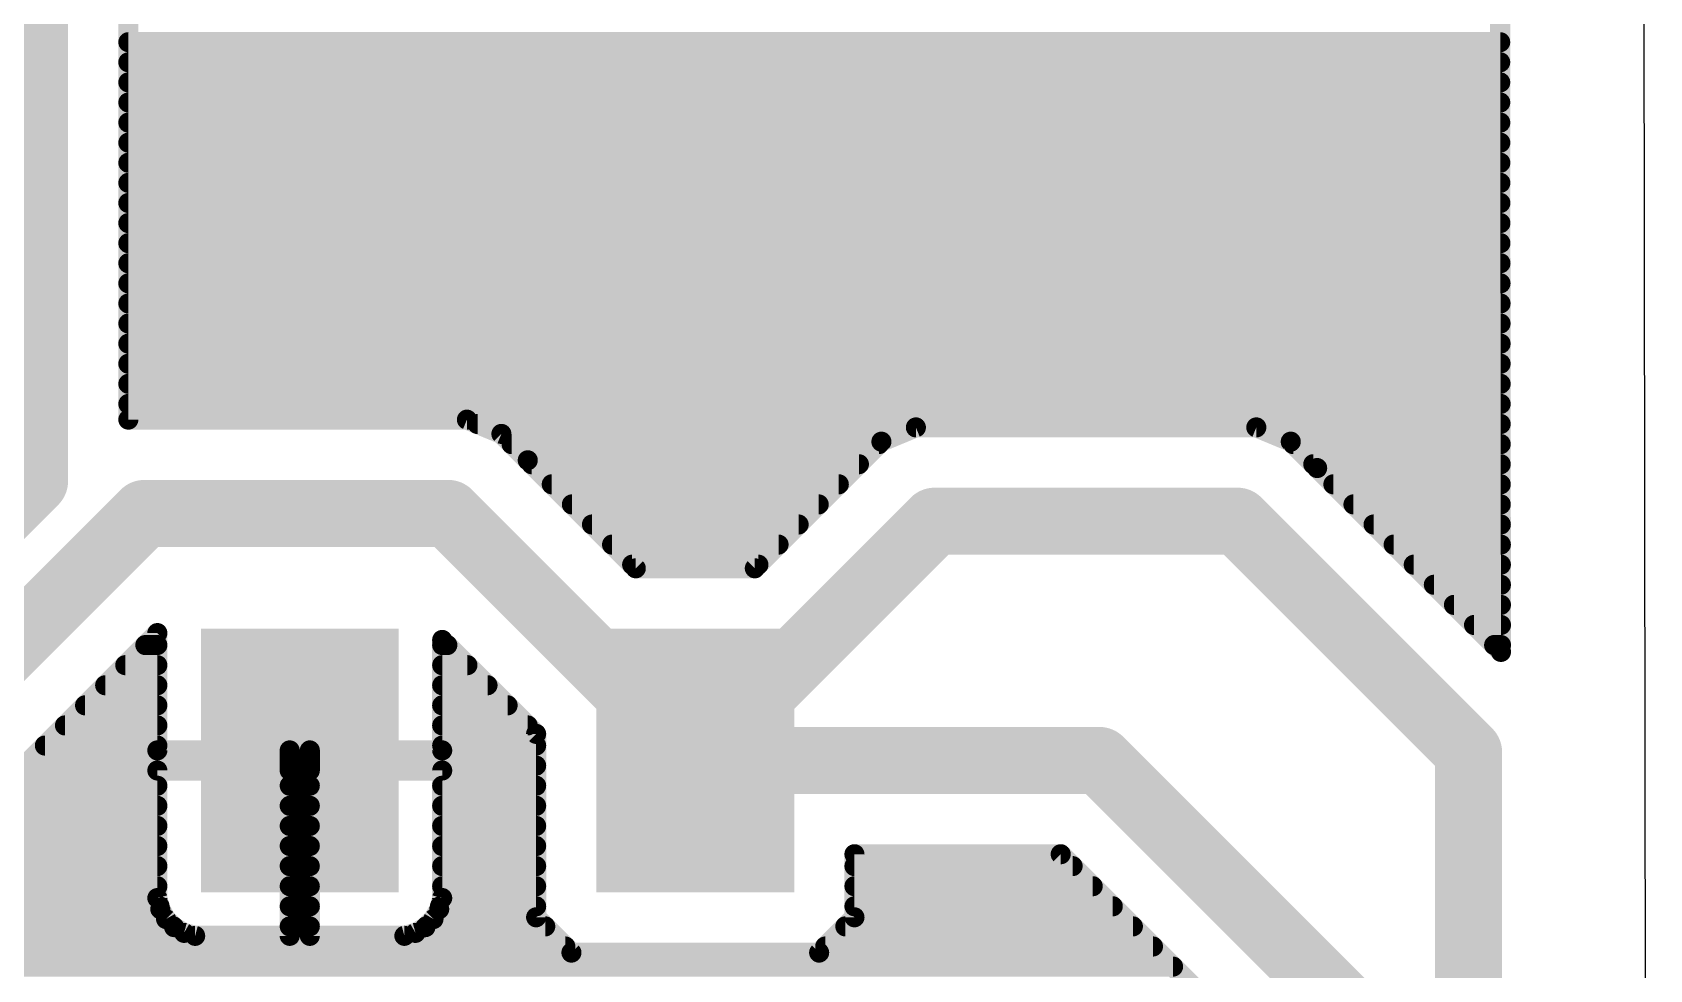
# Model space of a CAD drawing. Extents: x 1.5 to 61.1, y 27.7 to 80.1.
# Drawn here: x 48.85 to 61.11, y 53.16 to 60.27 of the extents above; entities that cross this region are included whole.
import ezdxf

# ---------------------------------------------------------------- set-up
doc = ezdxf.new("R2010")
doc.units = 0
doc.layers.add('1', color=12, linetype='CONTINUOUS')
doc.layers.add('20', color=31, linetype='CONTINUOUS')

# ---------------------------------------------------------------- blocks, each defined once
blk = doc.blocks.new('RECT')
blk.add_solid([(-0.5, -0.5), (0.5, -0.5), (-0.5, 0.5), (0.5, 0.5)])

msp = doc.modelspace()

# ---------------------------------------------------------------- linework, layer by layer
at = {"layer": '1'}
for points, const_width in [([(59.9602, 75.4665), (59.9858, 55.5743)], 0.1524), ([(48.8638, 74.3107), (48.8638, 56.8692)], 0.508), ([(49.575, 57.3357), (49.575, 74.4521)], 0.1524), ([(49.575, 60.198), (59.9798, 60.198)], 0.1524), ([(49.575, 60.0456), (59.98, 60.0456)], 0.1524), ([(49.575, 59.8932), (59.9802, 59.8932)], 0.1524), ([(49.575, 59.7408), (59.9804, 59.7408)], 0.1524), ([(49.575, 59.5884), (59.9806, 59.5884)], 0.1524), ([(49.575, 59.436), (59.9808, 59.436)], 0.1524), ([(49.575, 59.2836), (59.981, 59.2836)], 0.1524), ([(49.575, 59.1312), (59.9812, 59.1312)], 0.1524), ([(49.575, 58.9788), (59.9814, 58.9788)], 0.1524), ([(49.575, 58.8264), (59.9816, 58.8264)], 0.1524), ([(49.575, 58.674), (59.9818, 58.674)], 0.1524), ([(49.575, 58.5216), (59.982, 58.5216)], 0.1524), ([(49.575, 58.3692), (59.9822, 58.3692)], 0.1524), ([(49.575, 58.2168), (59.9824, 58.2168)], 0.1524), ([(49.575, 58.0644), (59.9826, 58.0644)], 0.1524), ([(49.575, 57.912), (59.9828, 57.912)], 0.1524), ([(49.575, 57.7596), (59.983, 57.7596)], 0.1524), ([(49.575, 57.6072), (59.9832, 57.6072)], 0.1524), ([(49.575, 57.4548), (59.9834, 57.4548)], 0.1524), ([(52.143, 57.3357), (49.575, 57.3357)], 0.1524), ([(52.4044, 57.2274), (52.143, 57.3357)], 0.1524), ([(52.2233, 57.3024), (59.9836, 57.3024)], 0.1524), ([(52.6045, 57.0273), (52.4044, 57.2274)], 0.1524), ([(55.5482, 57.2767), (55.2868, 57.1685)], 0.1524), ([(58.1302, 57.2767), (55.5482, 57.2767)], 0.1524), ([(58.3916, 57.1685), (58.1302, 57.2767)], 0.1524), ([(52.4818, 57.15), (55.2683, 57.15)], 0.1524), ([(55.2868, 57.1685), (54.3265, 56.2082)], 0.1524), ([(58.5916, 56.9684), (58.3916, 57.1685)], 0.1524), ([(58.41, 57.15), (59.9837, 57.15)], 0.1524), ([(48.8638, 56.8692), (47.4469, 55.4523)], 0.508), ([(53.4236, 56.2082), (52.6045, 57.0273)], 0.1524), ([(52.6342, 56.9976), (55.1159, 56.9976)], 0.1524), ([(58.5624, 56.9976), (59.9839, 56.9976)], 0.1524), ([(59.9858, 55.5743), (58.5916, 56.9684)], 0.1524), ([(52.7866, 56.8452), (54.9635, 56.8452)], 0.1524), ([(58.7148, 56.8452), (59.9841, 56.8452)], 0.1524), ([(47.7625, 54.6903), (49.6967, 56.6245)], 0.508), ([(49.6967, 56.6245), (52.0016, 56.6245)], 0.508), ([(52.0016, 56.6245), (53.8751, 54.751)], 0.508), ([(55.6896, 56.5655), (53.8751, 54.751)], 0.508), ([(57.9887, 56.5655), (55.6896, 56.5655)], 0.508), ([(59.7403, 54.814), (57.9887, 56.5655)], 0.508), ([(52.939, 56.6928), (54.8111, 56.6928)], 0.1524), ([(58.8672, 56.6928), (59.9843, 56.6928)], 0.1524), ([(53.0914, 56.5404), (54.6587, 56.5404)], 0.1524), ([(59.0196, 56.5404), (59.9845, 56.5404)], 0.1524), ([(53.2438, 56.388), (54.5063, 56.388)], 0.1524), ([(59.172, 56.388), (59.9847, 56.388)], 0.1524), ([(53.3962, 56.2356), (54.3539, 56.2356)], 0.1524), ([(59.3244, 56.2356), (59.9849, 56.2356)], 0.1524), ([(54.3265, 56.2082), (53.4236, 56.2082)], 0.1524), ([(59.4768, 56.0832), (59.9851, 56.0832)], 0.1524), ([(59.6292, 55.9308), (59.9853, 55.9308)], 0.1524), ([(59.7816, 55.7784), (59.9855, 55.7784)], 0.1524), ([(48.1653, 54.0873), (49.7949, 55.7168)], 0.1524), ([(49.704, 55.626), (49.7949, 55.626)], 0.1524), ([(49.7949, 55.7168), (49.7949, 54.8272)], 0.1524), ([(51.9553, 54.8272), (51.9553, 55.665)], 0.1524), ([(51.9553, 55.665), (52.6679, 54.9524)], 0.1524), ([(51.9553, 55.626), (51.9942, 55.626)], 0.1524), ([(59.934, 55.626), (59.9857, 55.626)], 0.1524), ([(49.5516, 55.4736), (49.7949, 55.4736)], 0.1524), ([(51.9553, 55.4736), (52.1466, 55.4736)], 0.1524), ([(49.3992, 55.3212), (49.7949, 55.3212)], 0.1524), ([(51.9553, 55.3212), (52.299, 55.3212)], 0.1524), ([(49.2468, 55.1688), (49.7949, 55.1688)], 0.1524), ([(51.9553, 55.1688), (52.4514, 55.1688)], 0.1524), ([(49.0944, 55.0164), (49.7949, 55.0164)], 0.1524), ([(51.9553, 55.0164), (52.6038, 55.0164)], 0.1524), ([(52.6679, 54.9524), (52.6679, 53.5616)], 0.1524), ([(56.9412, 54.751), (53.8751, 54.751)], 0.508), ([(56.9412, 54.751), (58.9057, 52.7865)], 0.508), ([(59.7403, 38.9016), (59.7403, 54.814)], 0.508), ([(48.942, 54.864), (49.7949, 54.864)], 0.1524), ([(49.7949, 54.8272), (50.7988, 54.8272)], 0.1524), ([(50.7988, 54.8272), (50.7988, 54.6748)], 0.1524), ([(50.9513, 54.6748), (50.9513, 54.8272)], 0.1524), ([(50.9513, 54.8272), (51.9553, 54.8272)], 0.1524), ([(51.9553, 54.864), (52.6679, 54.864)], 0.1524), ([(48.7896, 54.7116), (50.7988, 54.7116)], 0.1524), ([(50.7988, 54.6748), (49.7949, 54.6748)], 0.1524), ([(49.7949, 54.6748), (49.7949, 53.7075)], 0.1524), ([(50.7989, 53.4208), (50.7989, 54.6748)], 0.1524), ([(50.7989, 54.6748), (50.9512, 54.6748)], 0.1524), ([(50.9512, 54.6748), (50.9512, 53.4208)], 0.1524), ([(50.9513, 54.7116), (52.6679, 54.7116)], 0.1524), ([(51.9553, 54.6748), (50.9513, 54.6748)], 0.1524), ([(51.9553, 53.7075), (51.9553, 54.6748)], 0.1524), ([(48.6372, 54.5592), (49.7949, 54.5592)], 0.1524), ([(50.7989, 54.5592), (50.9512, 54.5592)], 0.1524), ([(51.9553, 54.5592), (52.6679, 54.5592)], 0.1524), ([(48.4848, 54.4068), (49.7949, 54.4068)], 0.1524), ([(50.7989, 54.4068), (50.9512, 54.4068)], 0.1524), ([(51.9553, 54.4068), (52.6679, 54.4068)], 0.1524), ([(48.3324, 54.2544), (49.7949, 54.2544)], 0.1524), ([(50.7989, 54.2544), (50.9512, 54.2544)], 0.1524), ([(51.9553, 54.2544), (52.6679, 54.2544)], 0.1524), ([(48.18, 54.102), (49.7949, 54.102)], 0.1524), ([(50.7989, 54.102), (50.9512, 54.102)], 0.1524), ([(51.9553, 54.102), (52.6679, 54.102)], 0.1524), ([(55.0823, 53.5616), (55.0823, 54.0398)], 0.1524), ([(55.0823, 54.0398), (56.6466, 54.0398)], 0.1524), ([(56.6466, 54.0398), (58.1945, 52.4919)], 0.1524), ([(47.7748, 53.9496), (49.7949, 53.9496)], 0.1524), ([(50.7989, 53.9496), (50.9512, 53.9496)], 0.1524), ([(51.9553, 53.9496), (52.6679, 53.9496)], 0.1524), ([(55.0823, 53.9496), (56.7368, 53.9496)], 0.1524), ([(47.6224, 53.7972), (49.7949, 53.7972)], 0.1524), ([(50.7989, 53.7972), (50.9512, 53.7972)], 0.1524), ([(51.9553, 53.7972), (52.6679, 53.7972)], 0.1524), ([(55.0823, 53.7972), (56.8892, 53.7972)], 0.1524), ([(49.7949, 53.7075), (49.8174, 53.6235)], 0.1524), ([(51.9328, 53.6235), (51.9553, 53.7075)], 0.1524), ([(47.47, 53.6448), (49.8117, 53.6448)], 0.1524), ([(49.8174, 53.6235), (49.8608, 53.5482)], 0.1524), ([(49.8608, 53.5482), (49.9223, 53.4867)], 0.1524), ([(50.7989, 53.6448), (50.9512, 53.6448)], 0.1524), ([(51.8278, 53.4867), (51.8893, 53.5482)], 0.1524), ([(51.8893, 53.5482), (51.9328, 53.6235)], 0.1524), ([(51.9385, 53.6448), (52.6679, 53.6448)], 0.1524), ([(52.6679, 53.5616), (52.9357, 53.2938)], 0.1524), ([(54.8144, 53.2938), (55.0823, 53.5616)], 0.1524), ([(55.0823, 53.6448), (57.0416, 53.6448)], 0.1524), ([(47.3176, 53.4924), (49.9167, 53.4924)], 0.1524), ([(49.9223, 53.4867), (49.9976, 53.4433)], 0.1524), ([(49.9976, 53.4433), (50.0816, 53.4208)], 0.1524), ([(50.0816, 53.4208), (50.7989, 53.4208)], 0.1524), ([(50.7989, 53.4924), (50.9512, 53.4924)], 0.1524), ([(50.9512, 53.4208), (51.6685, 53.4208)], 0.1524), ([(51.6685, 53.4208), (51.7525, 53.4433)], 0.1524), ([(51.7525, 53.4433), (51.8278, 53.4867)], 0.1524), ([(51.8335, 53.4924), (52.737, 53.4924)], 0.1524), ([(55.0131, 53.4924), (57.194, 53.4924)], 0.1524), ([(47.1652, 53.34), (52.8894, 53.34)], 0.1524), ([(52.9357, 53.2938), (54.8144, 53.2938)], 0.1524), ([(54.8607, 53.34), (57.3464, 53.34)], 0.1524), ([(47.0128, 53.1876), (57.4988, 53.1876)], 0.1524)]:
    msp.add_lwpolyline(points, dxfattribs=dict(at, const_width=const_width))
for points, const_width in [([(49.575, 60.2361, 1), (49.575, 60.1599)], 0.0762), ([(59.9798, 60.1599, 1), (59.9798, 60.2361)], 0.0762), ([(49.575, 60.0837, 1), (49.575, 60.0075)], 0.0762), ([(59.98, 60.0075, 1), (59.98, 60.0837)], 0.0762), ([(49.575, 59.9313, 1), (49.575, 59.8551)], 0.0762), ([(59.9802, 59.8551, 1), (59.9802, 59.9313)], 0.0762), ([(49.575, 59.7789, 1), (49.575, 59.7027)], 0.0762), ([(59.9804, 59.7027, 1), (59.9804, 59.7789)], 0.0762), ([(49.575, 59.6265, 1), (49.575, 59.5503)], 0.0762), ([(59.9806, 59.5503, 1), (59.9806, 59.6265)], 0.0762), ([(49.575, 59.4741, 1), (49.575, 59.3979)], 0.0762), ([(59.9808, 59.3979, 1), (59.9808, 59.4741)], 0.0762), ([(49.575, 59.3217, 1), (49.575, 59.2455)], 0.0762), ([(59.981, 59.2455, 1), (59.981, 59.3217)], 0.0762), ([(49.575, 59.1693, 1), (49.575, 59.0931)], 0.0762), ([(59.9812, 59.0931, 1), (59.9812, 59.1693)], 0.0762), ([(49.575, 59.0169, 1), (49.575, 58.9407)], 0.0762), ([(59.9814, 58.9407, 1), (59.9814, 59.0169)], 0.0762), ([(49.575, 58.8645, 1), (49.575, 58.7883)], 0.0762), ([(59.9816, 58.7883, 1), (59.9816, 58.8645)], 0.0762), ([(49.575, 58.7121, 1), (49.575, 58.6359)], 0.0762), ([(59.9818, 58.6359, 1), (59.9818, 58.7121)], 0.0762), ([(49.575, 58.5597, 1), (49.575, 58.4835)], 0.0762), ([(59.982, 58.4835, 1), (59.982, 58.5597)], 0.0762), ([(49.575, 58.4073, 1), (49.575, 58.3311)], 0.0762), ([(59.9822, 58.3311, 1), (59.9822, 58.4073)], 0.0762), ([(49.575, 58.2549, 1), (49.575, 58.1787)], 0.0762), ([(59.9824, 58.1787, 1), (59.9824, 58.2549)], 0.0762), ([(49.575, 58.1025, 1), (49.575, 58.0263)], 0.0762), ([(59.9826, 58.0263, 1), (59.9826, 58.1025)], 0.0762), ([(49.575, 57.9501, 1), (49.575, 57.8739)], 0.0762), ([(59.9828, 57.8739, 1), (59.9828, 57.9501)], 0.0762), ([(49.575, 57.7977, 1), (49.575, 57.7215)], 0.0762), ([(59.983, 57.7215, 1), (59.983, 57.7977)], 0.0762), ([(49.575, 57.6453, 1), (49.575, 57.5691)], 0.0762), ([(59.9832, 57.5691, 1), (59.9832, 57.6453)], 0.0762), ([(49.575, 57.4929, 1), (49.575, 57.4167)], 0.0762), ([(49.575, 57.3738, 1), (49.575, 57.2976)], 0.0762), ([(52.1576, 57.3709, 1), (52.1284, 57.3005)], 0.0762), ([(52.143, 57.2976, 1), (52.143, 57.3738)], 0.0762), ([(59.9834, 57.4167, 1), (59.9834, 57.4929)], 0.0762), ([(49.5369, 57.3357, 1), (49.6131, 57.3357)], 0.0762), ([(52.2233, 57.3405, 1), (52.2233, 57.2643)], 0.0762), ([(52.4314, 57.2543, 1), (52.3775, 57.2005)], 0.0762), ([(52.3898, 57.1922, 1), (52.419, 57.2626)], 0.0762), ([(55.5482, 57.3148, 1), (55.5482, 57.2386)], 0.0762), ([(55.5627, 57.2415, 1), (55.5336, 57.3119)], 0.0762), ([(58.1448, 57.3119, 1), (58.1156, 57.2415)], 0.0762), ([(58.1302, 57.2386, 1), (58.1302, 57.3148)], 0.0762), ([(59.9836, 57.2643, 1), (59.9836, 57.3405)], 0.0762), ([(52.4818, 57.1881, 1), (52.4818, 57.1119)], 0.0762), ([(55.2722, 57.2037, 1), (55.3014, 57.1333)], 0.0762), ([(55.3137, 57.1415, 1), (55.2598, 57.1954)], 0.0762), ([(55.2683, 57.1119, 1), (55.2683, 57.1881)], 0.0762), ([(58.4185, 57.1954, 1), (58.3646, 57.1415)], 0.0762), ([(58.41, 57.1881, 1), (58.41, 57.1119)], 0.0762), ([(58.377, 57.1333, 1), (58.4061, 57.2037)], 0.0762), ([(59.9837, 57.1119, 1), (59.9837, 57.1881)], 0.0762), ([(48.9536, 56.7794, 1), (48.774, 56.959)], 0.254), ([(52.6314, 57.0543, 1), (52.5775, 57.0004)], 0.0762), ([(52.5775, 57.0004, 1), (52.6314, 57.0543)], 0.0762), ([(52.6342, 57.0357, 1), (52.6342, 56.9595)], 0.0762), ([(55.1159, 56.9595, 1), (55.1159, 57.0357)], 0.0762), ([(58.5624, 57.0357, 1), (58.5624, 56.9595)], 0.0762), ([(58.6186, 56.9953, 1), (58.5647, 56.9415)], 0.0762), ([(59.9839, 56.9595, 1), (59.9839, 57.0357)], 0.0762), ([(48.7368, 56.8692, 1), (48.9908, 56.8692)], 0.254), ([(52.7866, 56.8833, 1), (52.7866, 56.8071)], 0.0762), ([(54.9635, 56.8071, 1), (54.9635, 56.8833)], 0.0762), ([(58.5647, 56.9415, 1), (58.6186, 56.9953)], 0.0762), ([(58.7148, 56.8833, 1), (58.7148, 56.8071)], 0.0762), ([(59.9841, 56.8071, 1), (59.9841, 56.8833)], 0.0762), ([(49.6967, 56.7515, 1), (49.6967, 56.4975)], 0.254), ([(49.7865, 56.5347, 1), (49.6069, 56.7143)], 0.254), ([(52.0914, 56.7143, 1), (51.9117, 56.5347)], 0.254), ([(52.0016, 56.4975, 1), (52.0016, 56.7515)], 0.254), ([(55.6896, 56.6925, 1), (55.6896, 56.4385)], 0.254), ([(55.7794, 56.4757, 1), (55.5998, 56.6553)], 0.254), ([(58.0785, 56.6553, 1), (57.8989, 56.4757)], 0.254), ([(57.9887, 56.4385, 1), (57.9887, 56.6925)], 0.254), ([(52.939, 56.7309, 1), (52.939, 56.6547)], 0.0762), ([(54.8111, 56.6547, 1), (54.8111, 56.7309)], 0.0762), ([(58.8672, 56.7309, 1), (58.8672, 56.6547)], 0.0762), ([(59.9843, 56.6547, 1), (59.9843, 56.7309)], 0.0762), ([(53.0914, 56.5785, 1), (53.0914, 56.5023)], 0.0762), ([(54.6587, 56.5023, 1), (54.6587, 56.5785)], 0.0762), ([(59.0196, 56.5785, 1), (59.0196, 56.5023)], 0.0762), ([(59.9845, 56.5023, 1), (59.9845, 56.5785)], 0.0762), ([(53.2438, 56.4261, 1), (53.2438, 56.3499)], 0.0762), ([(54.5063, 56.3499, 1), (54.5063, 56.4261)], 0.0762), ([(59.172, 56.4261, 1), (59.172, 56.3499)], 0.0762), ([(59.9847, 56.3499, 1), (59.9847, 56.4261)], 0.0762), ([(53.3962, 56.2737, 1), (53.3962, 56.1975)], 0.0762), ([(54.3539, 56.1975, 1), (54.3539, 56.2737)], 0.0762), ([(59.3244, 56.2737, 1), (59.3244, 56.1975)], 0.0762), ([(59.9849, 56.1975, 1), (59.9849, 56.2737)], 0.0762), ([(53.4236, 56.2463, 1), (53.4236, 56.1701)], 0.0762), ([(53.3967, 56.1812, 1), (53.4506, 56.2351)], 0.0762), ([(54.2995, 56.2351, 1), (54.3534, 56.1812)], 0.0762), ([(54.3265, 56.1701, 1), (54.3265, 56.2463)], 0.0762), ([(59.4768, 56.1213, 1), (59.4768, 56.0451)], 0.0762), ([(59.9851, 56.0451, 1), (59.9851, 56.1213)], 0.0762), ([(59.6292, 55.9689, 1), (59.6292, 55.8927)], 0.0762), ([(59.9853, 55.8927, 1), (59.9853, 55.9689)], 0.0762), ([(59.7816, 55.8165, 1), (59.7816, 55.7403)], 0.0762), ([(59.9855, 55.7403, 1), (59.9855, 55.8165)], 0.0762), ([(49.704, 55.6641, 1), (49.704, 55.5879)], 0.0762), ([(49.833, 55.7168, 1), (49.7568, 55.7168)], 0.0762), ([(49.8218, 55.6899, 1), (49.7679, 55.7438)], 0.0762), ([(49.7949, 55.5879, 1), (49.7949, 55.6641)], 0.0762), ([(51.9822, 55.6919, 1), (51.9283, 55.638)], 0.0762), ([(51.9934, 55.665, 1), (51.9172, 55.665)], 0.0762), ([(51.9553, 55.6641, 1), (51.9553, 55.5879)], 0.0762), ([(51.9942, 55.5879, 1), (51.9942, 55.6641)], 0.0762), ([(59.934, 55.6641, 1), (59.934, 55.5879)], 0.0762), ([(59.9857, 55.5879, 1), (59.9857, 55.6641)], 0.0762), ([(59.9477, 55.5742, 1), (60.0239, 55.5743)], 0.0762), ([(59.9588, 55.5473, 1), (60.0127, 55.6012)], 0.0762), ([(49.5516, 55.5117, 1), (49.5516, 55.4355)], 0.0762), ([(49.7949, 55.4355, 1), (49.7949, 55.5117)], 0.0762), ([(51.9553, 55.5117, 1), (51.9553, 55.4355)], 0.0762), ([(52.1466, 55.4355, 1), (52.1466, 55.5117)], 0.0762), ([(49.3992, 55.3593, 1), (49.3992, 55.2831)], 0.0762), ([(49.7949, 55.2831, 1), (49.7949, 55.3593)], 0.0762), ([(51.9553, 55.3593, 1), (51.9553, 55.2831)], 0.0762), ([(52.299, 55.2831, 1), (52.299, 55.3593)], 0.0762), ([(49.2468, 55.2069, 1), (49.2468, 55.1307)], 0.0762), ([(49.7949, 55.1307, 1), (49.7949, 55.2069)], 0.0762), ([(51.9553, 55.2069, 1), (51.9553, 55.1307)], 0.0762), ([(52.4514, 55.1307, 1), (52.4514, 55.2069)], 0.0762), ([(49.0944, 55.0545, 1), (49.0944, 54.9783)], 0.0762), ([(49.7949, 54.9783, 1), (49.7949, 55.0545)], 0.0762), ([(51.9553, 55.0545, 1), (51.9553, 54.9783)], 0.0762), ([(52.6038, 54.9783, 1), (52.6038, 55.0545)], 0.0762), ([(52.706, 54.9524, 1), (52.6298, 54.9524)], 0.0762), ([(52.6409, 54.9254, 1), (52.6948, 54.9793)], 0.0762), ([(53.8751, 54.878, 1), (53.8751, 54.624)], 0.254), ([(53.7853, 54.8408, 1), (53.9649, 54.6612)], 0.254), ([(53.7853, 54.6612, 1), (53.9649, 54.8408)], 0.254), ([(57.031, 54.8408, 1), (56.8514, 54.6612)], 0.254), ([(56.9412, 54.624, 1), (56.9412, 54.878)], 0.254), ([(59.8673, 54.814, 1), (59.6133, 54.814)], 0.254), ([(59.6505, 54.7242, 1), (59.8301, 54.9038)], 0.254), ([(48.942, 54.9021, 1), (48.942, 54.8259)], 0.0762), ([(49.7949, 54.8653, 1), (49.7949, 54.7891)], 0.0762), ([(49.7568, 54.8272, 1), (49.833, 54.8272)], 0.0762), ([(49.7949, 54.8259, 1), (49.7949, 54.9021)], 0.0762), ([(50.8369, 54.8272, 1), (50.7607, 54.8272)], 0.0762), ([(50.7988, 54.7891, 1), (50.7988, 54.8653)], 0.0762), ([(50.9894, 54.8272, 1), (50.9132, 54.8272)], 0.0762), ([(50.9513, 54.8653, 1), (50.9513, 54.7891)], 0.0762), ([(51.9553, 54.9021, 1), (51.9553, 54.8259)], 0.0762), ([(51.9172, 54.8272, 1), (51.9934, 54.8272)], 0.0762), ([(51.9553, 54.7891, 1), (51.9553, 54.8653)], 0.0762), ([(52.6679, 54.8259, 1), (52.6679, 54.9021)], 0.0762), ([(49.7949, 54.7129, 1), (49.7949, 54.6367)], 0.0762), ([(49.833, 54.6748, 1), (49.7568, 54.6748)], 0.0762), ([(50.7607, 54.6748, 1), (50.8369, 54.6748)], 0.0762), ([(50.837, 54.6748, 1), (50.7608, 54.6748)], 0.0762), ([(50.7989, 54.7129, 1), (50.7989, 54.6367)], 0.0762), ([(50.7988, 54.6735, 1), (50.7988, 54.7497)], 0.0762), ([(50.7988, 54.6367, 1), (50.7988, 54.7129)], 0.0762), ([(50.9893, 54.6748, 1), (50.9131, 54.6748)], 0.0762), ([(50.9513, 54.7497, 1), (50.9513, 54.6735)], 0.0762), ([(50.9513, 54.7129, 1), (50.9513, 54.6367)], 0.0762), ([(50.9132, 54.6748, 1), (50.9894, 54.6748)], 0.0762), ([(50.9512, 54.6367, 1), (50.9512, 54.7129)], 0.0762), ([(51.9934, 54.6748, 1), (51.9172, 54.6748)], 0.0762), ([(51.9553, 54.6367, 1), (51.9553, 54.7129)], 0.0762), ([(52.6679, 54.6735, 1), (52.6679, 54.7497)], 0.0762), ([(49.7949, 54.5211, 1), (49.7949, 54.5973)], 0.0762), ([(50.7989, 54.5973, 1), (50.7989, 54.5211)], 0.0762), ([(50.9512, 54.5211, 1), (50.9512, 54.5973)], 0.0762), ([(51.9553, 54.5973, 1), (51.9553, 54.5211)], 0.0762), ([(52.6679, 54.5211, 1), (52.6679, 54.5973)], 0.0762), ([(49.7949, 54.3687, 1), (49.7949, 54.4449)], 0.0762), ([(50.7989, 54.4449, 1), (50.7989, 54.3687)], 0.0762), ([(50.9512, 54.3687, 1), (50.9512, 54.4449)], 0.0762), ([(51.9553, 54.4449, 1), (51.9553, 54.3687)], 0.0762), ([(52.6679, 54.3687, 1), (52.6679, 54.4449)], 0.0762), ([(49.7949, 54.2163, 1), (49.7949, 54.2925)], 0.0762), ([(50.7989, 54.2925, 1), (50.7989, 54.2163)], 0.0762), ([(50.9512, 54.2163, 1), (50.9512, 54.2925)], 0.0762), ([(51.9553, 54.2925, 1), (51.9553, 54.2163)], 0.0762), ([(52.6679, 54.2163, 1), (52.6679, 54.2925)], 0.0762), ([(49.7949, 54.0639, 1), (49.7949, 54.1401)], 0.0762), ([(50.7989, 54.1401, 1), (50.7989, 54.0639)], 0.0762), ([(50.9512, 54.0639, 1), (50.9512, 54.1401)], 0.0762), ([(51.9553, 54.1401, 1), (51.9553, 54.0639)], 0.0762), ([(52.6679, 54.0639, 1), (52.6679, 54.1401)], 0.0762), ([(55.1204, 54.0398, 1), (55.0442, 54.0398)], 0.0762), ([(55.0823, 54.0779, 1), (55.0823, 54.0017)], 0.0762), ([(56.6736, 54.0667, 1), (56.6197, 54.0128)], 0.0762), ([(56.6466, 54.0017, 1), (56.6466, 54.0779)], 0.0762), ([(49.7949, 53.9115, 1), (49.7949, 53.9877)], 0.0762), ([(50.7989, 53.9877, 1), (50.7989, 53.9115)], 0.0762), ([(50.9512, 53.9115, 1), (50.9512, 53.9877)], 0.0762), ([(51.9553, 53.9877, 1), (51.9553, 53.9115)], 0.0762), ([(52.6679, 53.9115, 1), (52.6679, 53.9877)], 0.0762), ([(55.0823, 53.9877, 1), (55.0823, 53.9115)], 0.0762), ([(56.7368, 53.9115, 1), (56.7368, 53.9877)], 0.0762), ([(49.7949, 53.7591, 1), (49.7949, 53.8353)], 0.0762), ([(50.7989, 53.8353, 1), (50.7989, 53.7591)], 0.0762), ([(50.9512, 53.7591, 1), (50.9512, 53.8353)], 0.0762), ([(51.9553, 53.8353, 1), (51.9553, 53.7591)], 0.0762), ([(52.6679, 53.7591, 1), (52.6679, 53.8353)], 0.0762), ([(55.0823, 53.8353, 1), (55.0823, 53.7591)], 0.0762), ([(56.8892, 53.7591, 1), (56.8892, 53.8353)], 0.0762), ([(49.8317, 53.7174, 1), (49.7581, 53.6976)], 0.0762), ([(49.7568, 53.7075, 1), (49.833, 53.7075)], 0.0762), ([(51.9172, 53.7075, 1), (51.9934, 53.7075)], 0.0762), ([(51.9921, 53.6976, 1), (51.9185, 53.7174)], 0.0762), ([(49.8504, 53.6426, 1), (49.7844, 53.6045)], 0.0762), ([(49.7806, 53.6137, 1), (49.8542, 53.6334)], 0.0762), ([(49.8117, 53.6067, 1), (49.8117, 53.6829)], 0.0762), ([(49.8878, 53.5752, 1), (49.8339, 53.5213)], 0.0762), ([(50.7989, 53.6829, 1), (50.7989, 53.6067)], 0.0762), ([(50.9512, 53.6067, 1), (50.9512, 53.6829)], 0.0762), ([(51.9162, 53.5213, 1), (51.8623, 53.5752)], 0.0762), ([(51.8959, 53.6334, 1), (51.9696, 53.6137)], 0.0762), ([(51.9657, 53.6045, 1), (51.8998, 53.6426)], 0.0762), ([(51.9385, 53.6829, 1), (51.9385, 53.6067)], 0.0762), ([(52.6948, 53.5885, 1), (52.6409, 53.5346)], 0.0762), ([(52.6679, 53.6067, 1), (52.6679, 53.6829)], 0.0762), ([(55.0823, 53.6829, 1), (55.0823, 53.6067)], 0.0762), ([(55.1092, 53.5346, 1), (55.0553, 53.5885)], 0.0762), ([(57.0416, 53.6067, 1), (57.0416, 53.6829)], 0.0762), ([(49.8278, 53.5292, 1), (49.8938, 53.5673)], 0.0762), ([(49.9414, 53.5197, 1), (49.9033, 53.4537)], 0.0762), ([(49.8954, 53.4598, 1), (49.9492, 53.5137)], 0.0762), ([(49.9167, 53.4543, 1), (49.9167, 53.5305)], 0.0762), ([(50.0075, 53.4801, 1), (49.9877, 53.4065)], 0.0762), ([(49.9786, 53.4103, 1), (50.0167, 53.4763)], 0.0762), ([(50.0816, 53.4589, 1), (50.0816, 53.3827)], 0.0762), ([(50.0717, 53.384, 1), (50.0914, 53.4576)], 0.0762), ([(50.7989, 53.5305, 1), (50.7989, 53.4543)], 0.0762), ([(50.7989, 53.3827, 1), (50.7989, 53.4589)], 0.0762), ([(50.9512, 53.4589, 1), (50.9512, 53.3827)], 0.0762), ([(50.9512, 53.4543, 1), (50.9512, 53.5305)], 0.0762), ([(51.6587, 53.4576, 1), (51.6784, 53.384)], 0.0762), ([(51.6685, 53.3827, 1), (51.6685, 53.4589)], 0.0762), ([(51.7335, 53.4763, 1), (51.7716, 53.4103)], 0.0762), ([(51.7624, 53.4065, 1), (51.7426, 53.4801)], 0.0762), ([(51.8009, 53.5137, 1), (51.8547, 53.4598)], 0.0762), ([(51.8335, 53.5305, 1), (51.8335, 53.4543)], 0.0762), ([(51.8469, 53.4537, 1), (51.8088, 53.5197)], 0.0762), ([(51.8563, 53.5673, 1), (51.9223, 53.5292)], 0.0762), ([(52.6298, 53.5616, 1), (52.706, 53.5616)], 0.0762), ([(52.737, 53.4543, 1), (52.737, 53.5305)], 0.0762), ([(55.0131, 53.5305, 1), (55.0131, 53.4543)], 0.0762), ([(55.0442, 53.5616, 1), (55.1204, 53.5616)], 0.0762), ([(57.194, 53.4543, 1), (57.194, 53.5305)], 0.0762), ([(50.7608, 53.4208, 1), (50.837, 53.4208)], 0.0762), ([(50.9131, 53.4208, 1), (50.9893, 53.4208)], 0.0762), ([(52.8894, 53.3019, 1), (52.8894, 53.3781)], 0.0762), ([(52.9357, 53.3319, 1), (52.9357, 53.2557)], 0.0762), ([(54.8144, 53.2557, 1), (54.8144, 53.3319)], 0.0762), ([(54.8607, 53.3781, 1), (54.8607, 53.3019)], 0.0762), ([(57.3464, 53.3019, 1), (57.3464, 53.3781)], 0.0762), ([(52.9087, 53.2668, 1), (52.9626, 53.3207)], 0.0762), ([(54.7875, 53.3207, 1), (54.8414, 53.2668)], 0.0762), ([(57.4988, 53.1495, 1), (57.4988, 53.2257)], 0.0762)]:
    msp.add_lwpolyline(points, format="xyb", dxfattribs=dict(at, const_width=const_width))
at = {"layer": '20'}
msp.add_line((61.1136, 27.8008), (61.0466, 80.0511), dxfattribs=at)

# ---------------------------------------------------------------- block references
at = {"layer": '1', "xscale": 1.5, "yscale": 2}
for p in [(50.8751, 54.751), (53.8751, 54.751)]:
    msp.add_blockref('RECT', p, dxfattribs=at)

doc.saveas('drawing.dxf')
